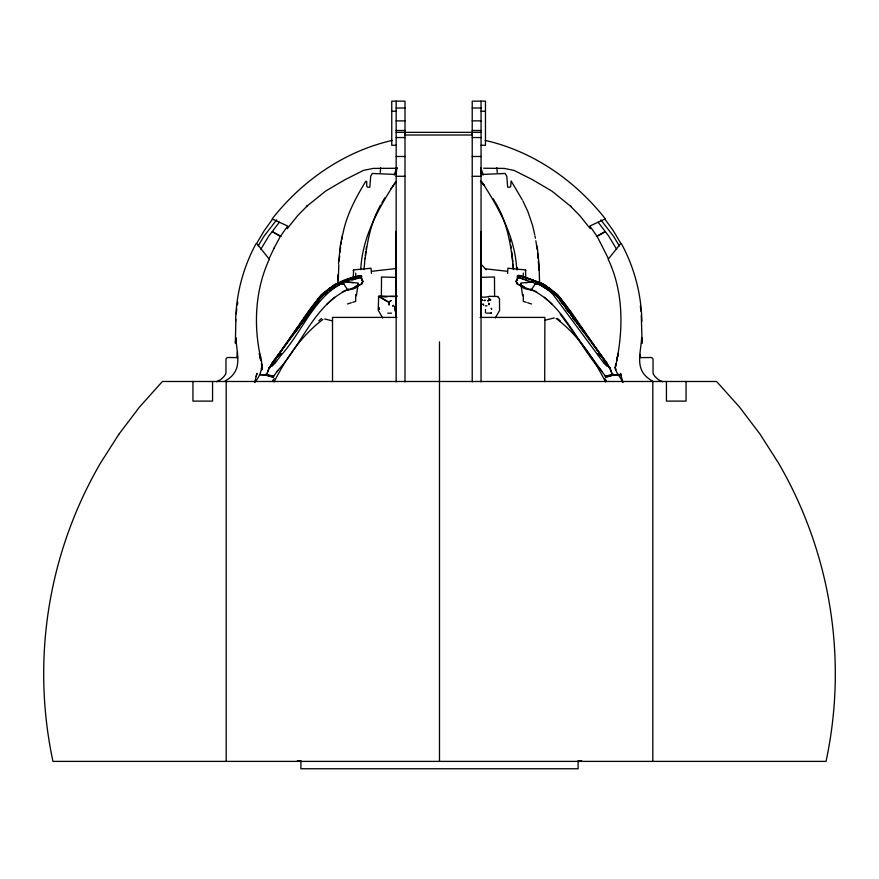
<?xml version="1.0" encoding="UTF-8"?>
<svg xmlns="http://www.w3.org/2000/svg" width="879" height="879" viewBox="0 0 879 879"><rect width="100%" height="100%" fill="white"/><g stroke="black" fill="none" stroke-linecap="round" stroke-linejoin="round"><path stroke-width="1.32" d="M396.165 317.407L396.165 231.419M404.999 132.355L404.999 135.003L472.221 135.003L472.221 132.355M481.055 317.407L481.055 231.419M381.387 296.135L381.53 276.995L396.319 277.401M337.866 283.741L337.965 274.545M338.283 280.72L338.833 264.843M525.774 277.248L525.488 270.04M237.484 351.578L236.847 357.412M235.858 319.198L235.374 343.239L235.814 337.646C236.912 355.127 243.45 370.751 225.167 380.97M235.616 321.406C236.099 294.3 243.12 267.447 256.075 243.637M396.901 167.537L396.099 174.46L372.311 173.471L370.685 176.272L369.806 187.216L367.455 187.216L366.719 186.128L366.719 181.426L365.686 181.426C355.676 197.984 346.282 215.311 342.777 234.561M364.016 269.567L365.016 258.151M615.663 366.785L618.168 353.49L616.695 360.698M236.308 313.924L236.748 308.65M338.503 263.799L340.272 246.043L342.327 234.957M339.151 260.964L339.679 255.877M340.063 252.053L340.58 246.966M496.833 167.691L497.228 172.493M617.08 358.94C623.453 325.867 622.881 290.147 608.158 259.184M365.301 255.657L365.785 251.68M344.194 283.928L342.381 284.115L342.524 282.796M366.147 249.131L366.51 246.581M356.413 295.794L357.72 286.708M360.775 269.644C362.225 237 378.453 208.499 395.561 181.909M269.468 367.872L308.628 310.957L321.285 294.718L334.778 284.466L354.797 276.863M365.148 258.701C367.51 240.242 371.279 221.431 380.563 205.093M237.352 304.848L237.759 302.321M615.52 365.51L616.003 363.543C613.048 370.751 620.42 376.344 622.936 382.508M340.942 244.461L341.393 241.989M341.854 239.506L342.316 237.033M361.906 282.84L361.412 284.17L355.05 286.708L361.412 284.115M396.253 169.065L394.221 175.064M342.381 283.675L343.315 283.73L342.381 283.928M361.61 284.027L361.95 283.038M267.557 372.289L267.018 374.344L267.26 373.663L264.909 375.52L267.458 374.058L265.348 375.08L272.809 377.19M380.255 172.493L380.651 167.691M361.763 283.829L362.84 281.621L360.676 276.511M256.075 376.454L257.009 373.311L254.756 381.947M516.797 279.994L516.215 281.566L518.324 276.566L516.16 281.665L518.324 276.511M269.326 259.184C255.767 288.345 253.526 322.132 259.755 353.391C263.304 364.016 262.381 373.883 254.536 382.508M267.853 371.553L269.029 368.554L275.841 359.368M517.632 277.984L518.269 276.709M274.039 381.936C286.191 358.192 301.365 335.701 322.89 319.473L322.835 319.517M381.86 202.851L383.156 200.61M258.173 246.021L263.733 236.572L276.632 219.86M260.81 249.306L268.93 235.836L279.401 222.189M495.262 317.967L499.569 310.595L499.47 298.618L498.041 297.19M383.738 199.665L384.914 197.775M273.105 376.992L277.764 370.52C301.893 344.821 314.539 304.178 348.688 289.224L342.327 291.773M275.369 359.071L270.402 366.103L272.468 365.807L275.116 362.148M276.896 356.874L292.037 335.196M292.806 334.097L298.157 326.45M299.684 324.263L315.77 301.805M273.841 375.915L273.149 376.893L265.304 374.784L267.315 373.806L264.81 375.234L267.018 373.564L266.776 374.245L268.831 368.411L273.677 361.763M274.039 363.06L272.27 365.664L271.919 363.115L311.715 309.342L294.047 333.284M279.786 355.566L281.324 353.413M272.666 380.717L274.248 378.508M304.145 320.89L306.474 317.649M276.907 357.335L280.137 352.908M269.842 367.455L273.874 361.917M390.705 188.974L396.154 181.964M311.122 311.155L313.396 308.068M316.429 303.936L318.703 300.849M277.808 355.654L271.831 363.653M270.611 366.016L268.831 368.411L275.512 359.39M278.599 354.589L307.947 315.012M309.419 313.012L311.957 309.584M276.885 357.533L280.104 353.193M294.399 333.229L320.45 298.157L327.944 290.081M311.518 309.584C321.626 291.323 341.338 277.094 361.708 275.973M320.055 298.157L324.329 293.048L320.198 297.959M276.973 371.553L277.764 370.52M536.223 282.401L531.224 290.103L521.214 286.038M287.18 228.716L297.728 215.575L307.057 206.104L306.518 206.246M272.171 218.86C302.211 180.569 344.502 151.199 392.276 140.409M353.512 270.04L353.127 270.677M317.308 299.717L321.527 294.959L330.504 287.554M517.291 275.973L518.764 275.292L541.53 283.236L550.408 288.982L558.945 298.157M342.623 281.763L343.557 281.719M517.731 275.534L517.237 277.105L540.596 285.104L549.133 290.696L553.21 294.674L604.323 363.752L607.268 363.653M359.104 277.885C318.253 283.95 304.771 329.779 280.269 356.193L274.677 363.752L271.732 363.653M324.604 294.641L327.9 291.575M326.977 304.035L334.58 297.267M532.103 289.521C529.312 290.224 518.313 288.235 521.016 283.038L532.63 281.983M483.637 168.23L504.194 168.416L513.951 170.383L532.158 179.514L551.737 190.996L570.965 206.499M329.867 290.696L334.086 287.554M329.878 288.466L337.624 283.532L351.303 278.478M608.938 375.278L605.554 376.893L611.048 374.839L619.442 374.542M330.021 290.037L341.942 283.335M605.51 376.893L607.026 375.871M606.191 377.19L613.652 375.08L611.542 374.058L614.091 375.52L611.74 373.663L611.982 374.344L611.443 372.289M331.625 286.851L334.976 284.763M331.932 288.191L335.207 286.279M604.873 231.913L597.489 236.132M521.906 276.127L521.17 276.467M605.115 231.562L596.38 236.473M397.077 296.113L396.528 296.41L396.978 295.97M358.467 276.511L360.291 275.534L352.589 278.061M306.518 206.499L325.746 190.996L345.326 179.514L363.521 170.383L373.289 168.416L397.451 168.263M378.475 296.509L388.782 302.2L391.034 300.585L388.782 302.2L378.871 296.366L387.309 296.652L378.431 296.652M336.075 284.236L348.216 279.357M357.786 286.038L347.776 290.103L342.777 282.401M349.49 278.929L355.874 276.797M485.483 312.847L485.483 309.507M347.458 303.991L351.369 302.75M352.677 302.332L355.698 301.376L355.698 294.652M351.897 280.148L361.763 277.105L361.269 275.534M545.156 320.165L554.297 317.923M608.938 375.476L619.343 374.784M532.74 282.038L530.048 282.357L532.674 282.06M535.443 281.719L536.377 281.763M371.938 271.27L396.319 268.502M487.01 305.826L485.241 305.826M259.657 374.784L270.062 375.476M532.729 282.181L525.389 282.598M259.558 374.542L267.952 374.839L273.446 376.893L270.062 375.278M481.033 277.357L494.47 276.995L494.591 296.135M639.989 357.676L650.823 357.489A2.176 2.176 0 0 1 653.042 359.665L653.042 371.894A6.603 6.603 0 0 0 653.526 374.377L654.262 375.542A21.393 21.393 0 0 0 658.898 379.948L660.437 380.662A139.948 139.948 0 0 1 662.612 381.783M396.165 108.018L404.999 108.018M472.221 108.018L481.055 108.018M391.759 111.248L396.165 111.248M481.055 111.248L485.461 111.248M396.165 120.873L404.999 120.873M472.221 120.873L481.055 120.873M396.165 130.499L404.999 130.499M472.221 130.499L481.055 130.499M396.165 132.355L481.055 132.355M396.165 137.542L404.999 137.542M472.221 137.542L481.055 137.542M396.165 145.288L391.759 145.288L391.759 101.14L404.999 101.14L404.999 381.925M481.055 145.288L485.461 145.288L485.461 101.14L472.221 101.14L472.221 381.925M396.165 156.484L404.999 156.484M472.221 156.484L481.055 156.484M396.165 176.283L404.999 176.283M472.221 176.283L481.055 176.283M395.946 296.509L389.957 296.465M378.629 296.904L378.234 310.144L382.64 318.011M387.705 313.188L391.529 313.188M486.516 313.144L490.438 313.144M396.989 317.407L332.515 317.407L332.515 381.552M480.066 317.407L544.892 317.407L544.705 381.552M297.465 760.862L300.893 760.862M578.107 760.862L581.535 760.862M297.465 761.148L300.893 761.148L300.893 768.751L578.107 768.751L578.107 761.148L581.535 761.148M378.629 296.212L395.946 296.366M237.649 357.654L228.177 357.489A2.176 2.176 0 0 0 225.958 359.665L225.958 371.894A6.603 6.603 0 0 1 225.474 374.377L224.738 375.542A21.393 21.393 0 0 1 220.102 379.948L218.563 380.662A139.948 139.948 0 0 0 216.388 381.783M489.021 296.311L498.096 296.509M353.611 282.598L346.271 282.181M346.37 281.983L357.984 283.038C360.687 288.246 349.699 290.224 346.897 289.521M346.326 282.06L348.952 282.357L346.26 282.038M485.395 268.809L507.062 271.27M534.806 283.928L536.619 283.928M488.482 297.047C489.449 295.992 484.065 297.97 481.56 296.849M324.703 318.978L332.537 320.901M485.208 140.409C532.982 151.199 575.273 180.569 605.312 218.86M570.965 206.246L570.427 206.104L579.744 215.575L590.292 228.716M519.896 277.885L527.103 280.148M526.323 302.332L523.302 301.376L523.302 294.652M527.631 302.75L531.542 303.991M526.411 278.061L518.709 275.534L520.533 276.511M524.203 276.863L544.222 284.466L557.715 294.718L570.372 310.957L609.532 367.872M523.126 276.797L529.51 278.929M527.697 278.478L541.376 283.532L549.122 288.466M530.784 279.357L542.925 284.236M357.83 276.467L357.094 276.127M517.588 284.17L523.95 286.708L517.335 284.027L516.16 281.621M536.673 291.773L530.312 289.235C564.461 304.189 577.118 344.821 601.236 370.52L605.851 376.893L613.696 374.784L611.685 373.806L614.19 375.234L611.982 373.564L612.223 374.245L610.169 368.411L605.323 361.763M537.058 283.335L548.979 290.037M281.104 236.473L272.369 231.562M279.994 236.132L272.611 231.913M543.793 286.279L547.068 288.191M544.024 284.763L547.375 286.851M271.974 375.871L273.446 376.893M548.496 287.554L557.473 294.959L561.692 299.717M544.914 287.554L549.078 290.696M652.317 380.97C634.023 370.751 640.56 355.127 641.67 337.646L642.109 343.239L641.285 315.242M556.11 318.418C578.03 334.899 593.248 357.929 605.62 382.046M544.475 297.267L552.023 304.035M551.1 291.575L554.396 294.641M551.056 290.081L558.703 298.344M607.169 363.653L601.192 355.654M480.395 180.931L484.12 184.931M481.769 264.975L486.263 269.842M600.84 219.86L613.751 236.572L619.31 246.021M598.083 222.189L608.543 235.836L616.662 249.306M481.329 181.964L483.571 184.722M602.027 371.553L560.275 314.144M558.802 297.959L607.081 363.115L606.73 365.664L604.961 363.06M558.55 298.157L584.601 333.229M598.896 353.193L602.115 357.533M603.488 359.39L610.169 368.411L608.389 366.016M603.159 359.368L609.971 368.554L611.147 371.553M563.23 301.805L579.316 324.263M567.043 309.584L569.581 313.012M571.053 315.012L600.401 354.589M560.297 300.849L562.571 303.936M565.604 308.068L567.878 311.155M598.863 352.908L602.093 357.335M605.126 361.917L609.158 367.455M572.526 317.649L574.855 320.89M604.752 378.508L606.334 380.717M597.676 353.413L599.214 355.566M603.884 362.148L606.532 365.807L608.598 366.103L603.631 359.071M580.843 326.45L586.194 334.097M586.963 335.196L602.104 356.874M605.159 375.915L605.895 376.992M493.152 198.72L494.328 200.61M494.976 201.73C507.37 221.849 511.226 245.834 513.358 268.985M522.236 199.753L511.106 180.931L510.765 186.128L510.029 187.216L507.677 187.216L506.787 176.272L505.172 173.471L481.373 174.46L480.582 167.537M517.335 284.027L517.094 282.84M378.97 309.463L378.629 307.057L379.014 309.463M360.731 276.709L362.84 281.665L360.676 276.566L361.368 277.984M621.398 243.637C634.363 267.447 641.373 294.3 641.857 321.406M483.252 175.064L481.231 169.065M522.884 200.906L527.883 211.597L532.498 225.189L534.707 234.561M481.912 181.909C499.019 208.499 515.259 237 516.698 269.644M525.873 270.622L525.334 269.897L507.963 268.227L507.579 273.413M362.203 279.994L362.785 281.566M622.728 381.947L620.475 373.311L621.398 376.454M517.05 283.038L517.237 283.829M260.393 358.94L259.316 353.49L260.788 360.698M261.865 365.455L261.47 363.543L261.821 366.785M640.044 354.325L640.637 357.412M534.937 235.792L535.399 238.275M535.849 240.747L537.157 249.515M536.476 282.796L536.619 283.675M509.809 239.275L510.216 241.593M640.33 306.112L640.956 311.287M521.28 286.708L522.587 295.794M510.787 245.307L511.149 247.856M511.699 251.68L512.842 261.656M537.541 253.328L538.069 258.415M538.322 260.964L538.926 270.161M537.212 246.043L538.981 263.799L539.596 282.434M513.072 264.172L513.468 269.567M517.05 267.304L517.204 269.875M353.226 277.248L353.666 269.897L371.037 268.227L371.421 273.413M686.059 381.486L686.059 401.11L666.436 401.11L666.436 381.486M652.8 381.486L652.8 761.39M581.535 760.753L581.535 761.39M523.302 273.127L523.302 277.16M481.055 101.14L481.055 381.925M439.5 341.799L439.5 761.39M396.165 101.14L396.165 381.925M355.698 273.127L355.698 277.16M297.465 760.753L297.465 761.39M226.2 381.486L226.2 761.39M212.564 381.486L212.564 401.11L192.94 401.11L192.94 381.486M557.473 318.484A214.256 214.256 0 0 1 560.231 320.846M318.769 320.846A214.256 214.256 0 0 1 321.527 318.484M261.623 367.763L261.568 368.697L261.623 367.763M262.261 367.378L261.865 369.674L262.261 367.378M389.177 303.134L389.177 304.848L389.177 303.134M488.966 303.969L488.823 304.804L488.823 303.079L488.966 303.969M489.218 298.519L489.065 299.212L490.636 299.849L488.032 300.53C487.208 300.091 488.186 302.53 488.669 299.794L490.636 299.849L489.218 298.519M520.972 283.477L520.72 284.313L520.972 283.477M482.439 299.948L480.868 299.058L482.439 299.948M491.416 312.506L491.229 313.089L491.416 312.506M274.182 247.955L268.985 258.844L256.668 243.395L264.129 230.825L272.567 219.102L287.675 226.024L280.269 236.517L274.182 247.955M395.891 308.727L394.517 306.661L395.649 312.21L394.517 306.661L395.891 308.727M118.797 434.358L100.371 463.288A419.063 419.063 0 0 0 52.96 761.39L826.04 761.39A419.063 419.063 0 0 0 778.629 463.288L760.203 434.358L739.481 407.032L716.583 381.486L162.417 381.486L139.519 407.032L118.797 434.358M620.816 243.395L608.499 258.844L597.215 236.517L589.809 226.024L604.917 219.102L613.355 230.825L620.816 243.395M491.328 308.386L491.614 309.122L491.328 308.386M483.615 304.903L482.978 304.112L483.615 304.903M393.594 305.442L392.858 306.024L393.594 305.442M485.142 300.288L484.164 300.53L485.142 300.288M343.359 283.972L342.48 284.115L343.359 283.972M536.52 284.115L535.641 283.972L536.52 284.115M615.608 369.674L615.223 367.378L615.608 369.674M358.28 284.269L358.028 283.477L358.28 284.313"/></g></svg>
